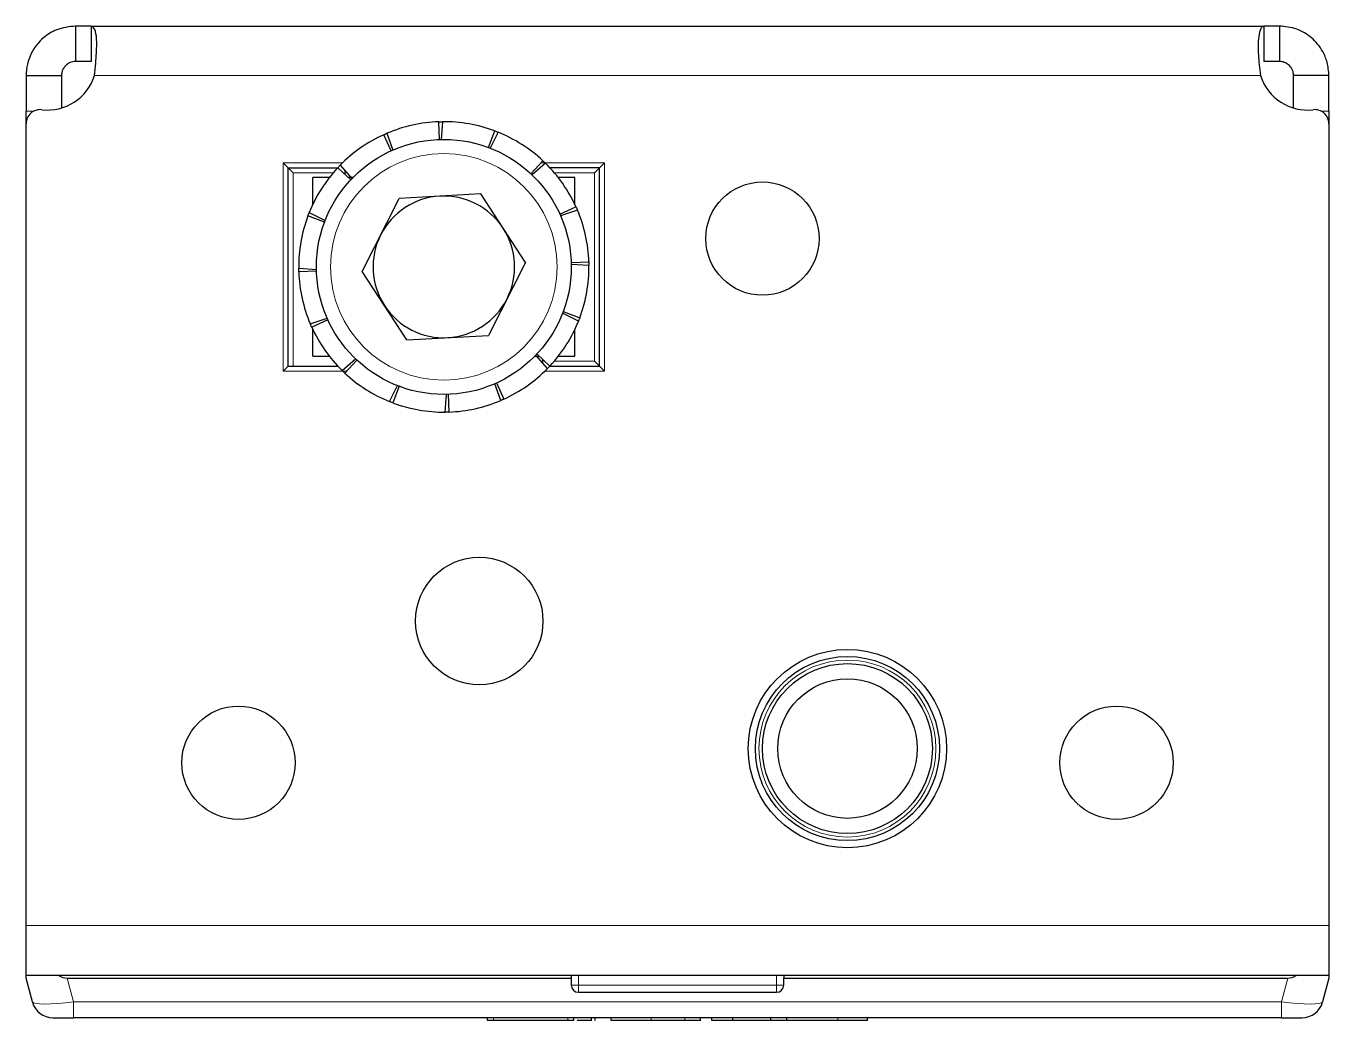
# Model space of a CAD drawing. Header units: millimetres. Extents: x 0 to 4449, y -762 to 572.
# Drawn here: x 1571.4 to 1663.4, y -761.8 to -691.6 of the extents above; entities that cross this region are included whole.
import ezdxf

# ---------------------------------------------------------------- set-up
doc = ezdxf.new("R2010")
doc.units = ezdxf.units.MM

msp = doc.modelspace()

# ---------------------------------------------------------------- linework, layer by layer
at = {"color": 7, "linetype": 'Continuous', "lineweight": 25}
for p, q in [((1574.886, -691.578), (1574.886, -694.078)), ((1575.973, -691.578), (1574.886, -691.578)), ((1575.973, -691.578), (1658.799, -691.578)), ((1575.973, -691.578), (1575.973, -694.078)), ((1658.799, -691.578), (1658.799, -694.078)), ((1659.886, -691.578), (1658.799, -691.578)), ((1659.886, -691.578), (1659.886, -694.078)), ((1575.973, -694.078), (1574.886, -694.078)), ((1659.886, -694.078), (1658.799, -694.078)), ((1571.386, -695.078), (1573.886, -695.078)), ((1571.386, -695.078), (1571.386, -697.581)), ((1573.886, -695.078), (1573.886, -697.361)), ((1663.386, -695.078), (1660.886, -695.078)), ((1660.886, -697.361), (1660.886, -695.078)), ((1663.386, -697.581), (1663.386, -695.078)), ((1571.386, -698.479), (1571.386, -697.581)), ((1663.386, -697.581), (1663.386, -698.479)), ((1571.386, -755.078), (1571.386, -698.479)), ((1596.872, -699.147), (1597.275, -700.334)), ((1600.58, -699.583), (1600.537, -698.334)), ((1600.787, -698.329), (1600.705, -699.58)), ((1604.045, -700.151), (1604.484, -698.98)), ((1604.717, -699.071), (1604.162, -700.196)), ((1663.386, -698.479), (1663.386, -755.078)), ((1597.161, -700.385), (1596.643, -699.247)), ((1589.536, -701.228), (1589.886, -701.578)), ((1589.886, -715.578), (1589.886, -701.578)), ((1589.886, -701.578), (1593.398, -701.578)), ((1589.886, -701.578), (1590.236, -701.928)), ((1594.309, -702.434), (1593.396, -701.581)), ((1593.568, -701.401), (1594.395, -702.343)), ((1593.886, -701.828), (1593.886, -702.039)), ((1607.03, -702.001), (1607.883, -701.088)), ((1608.063, -701.26), (1607.121, -702.088)), ((1611.886, -701.578), (1608.373, -701.578)), ((1611.536, -701.928), (1611.886, -701.578)), ((1611.886, -701.578), (1612.236, -701.228)), ((1611.886, -715.578), (1611.886, -701.578)), ((1591.636, -704.162), (1591.636, -702.278)), ((1592.801, -702.278), (1591.636, -702.278)), ((1594.459, -702.278), (1594.142, -702.278)), ((1610.136, -702.278), (1608.971, -702.278)), ((1610.136, -704.162), (1610.136, -702.278)), ((1595.121, -708.895), (1597.729, -703.744)), ((1603.494, -703.427), (1597.729, -703.744)), ((1606.651, -708.261), (1603.494, -703.427)), ((1609.079, -704.853), (1610.217, -704.336)), ((1610.317, -704.564), (1609.13, -704.968)), ((1592.459, -705.419), (1591.288, -704.98)), ((1591.379, -704.747), (1592.503, -705.302)), ((1606.651, -708.261), (1604.043, -713.412)), ((1609.881, -708.272), (1611.13, -708.229)), ((1611.135, -708.479), (1609.884, -708.397)), ((1590.636, -708.677), (1591.888, -708.759)), ((1591.891, -708.884), (1590.642, -708.927)), ((1598.278, -713.729), (1595.121, -708.895)), ((1610.393, -712.409), (1609.268, -711.855)), ((1609.313, -711.737), (1610.484, -712.176)), ((1591.455, -712.592), (1592.642, -712.189)), ((1592.693, -712.303), (1591.555, -712.821)), ((1591.636, -714.878), (1591.636, -712.994)), ((1610.136, -714.878), (1610.136, -712.994)), ((1598.278, -713.729), (1604.043, -713.412)), ((1608.204, -715.755), (1607.376, -714.813)), ((1607.463, -714.722), (1608.376, -715.575)), ((1589.536, -715.928), (1589.886, -715.578)), ((1589.886, -715.578), (1593.398, -715.578)), ((1591.636, -714.878), (1592.801, -714.878)), ((1593.709, -715.896), (1594.651, -715.069)), ((1594.742, -715.155), (1593.889, -716.068)), ((1607.313, -714.878), (1607.63, -714.878)), ((1607.886, -715.328), (1607.886, -715.117)), ((1608.373, -715.578), (1611.886, -715.578)), ((1608.971, -714.878), (1610.136, -714.878)), ((1611.536, -715.228), (1611.886, -715.578)), ((1611.886, -715.578), (1612.236, -715.928)), ((1597.055, -718.085), (1597.61, -716.961)), ((1597.727, -717.005), (1597.288, -718.176)), ((1600.985, -718.828), (1601.067, -717.576)), ((1601.192, -717.573), (1601.235, -718.822)), ((1604.9, -718.009), (1604.496, -716.822)), ((1604.611, -716.771), (1605.128, -717.909)), ((1571.386, -758.578), (1571.386, -755.078)), ((1663.386, -755.078), (1663.386, -758.578)), ((1571.386, -758.778), (1571.386, -758.578)), ((1571.386, -758.578), (1663.386, -758.578)), ((1571.838, -760.466), (1571.386, -758.778)), ((1574.284, -758.778), (1609.886, -758.778)), ((1609.886, -758.578), (1609.886, -758.778)), ((1609.886, -758.778), (1609.886, -759.278)), ((1624.886, -758.578), (1624.886, -758.778)), ((1624.886, -759.278), (1624.886, -758.778)), ((1624.886, -758.778), (1660.488, -758.778)), ((1663.386, -758.778), (1662.934, -760.466)), ((1663.386, -758.578), (1663.386, -758.778)), ((1610.386, -759.778), (1624.386, -759.778)), ((1573.287, -761.578), (1574.736, -761.578)), ((1660.036, -761.578), (1574.736, -761.578)), ((1603.958, -761.778), (1603.958, -761.578)), ((1610.072, -761.778), (1610.072, -761.578)), ((1611.309, -761.778), (1611.309, -761.578)), ((1611.561, -761.778), (1611.561, -761.578)), ((1612.704, -761.778), (1612.704, -761.578)), ((1619, -761.803), (1619, -761.578)), ((1619.812, -761.778), (1619.812, -761.578)), ((1621.3, -761.778), (1621.3, -761.578)), ((1623.967, -761.778), (1623.967, -761.578)), ((1625.099, -761.778), (1625.099, -761.578)), ((1630.813, -761.778), (1630.813, -761.578)), ((1660.036, -761.578), (1661.485, -761.578)), ((1609.638, -761.778), (1604.393, -761.778)), ((1615.532, -761.778), (1612.704, -761.778)), ((1621.3, -761.778), (1619.812, -761.778)), ((1623.967, -761.778), (1621.3, -761.778)), ((1625.099, -761.778), (1623.967, -761.778)), ((1625.158, -761.778), (1625.099, -761.778))]:
    msp.add_line(p, q, dxfattribs=at)
at = {"color": 8, "linetype": 'Continuous', "lineweight": 18}
for p, q in [((1576.218, -695.078), (1658.554, -695.078)), ((1571.386, -697.581), (1571.945, -697.581)), ((1662.827, -697.581), (1663.386, -697.581)), ((1589.536, -701.228), (1593.742, -701.228)), ((1589.536, -715.928), (1589.536, -701.228)), ((1593.086, -701.928), (1590.236, -701.928)), ((1590.236, -701.928), (1590.236, -715.578)), ((1607.752, -701.228), (1612.236, -701.228)), ((1611.536, -701.928), (1608.686, -701.928)), ((1611.536, -715.228), (1611.536, -701.928)), ((1612.236, -701.228), (1612.236, -715.928)), ((1608.686, -715.228), (1611.536, -715.228)), ((1594.02, -715.928), (1589.536, -715.928)), ((1612.236, -715.928), (1608.03, -715.928)), ((1571.386, -755.078), (1663.386, -755.078)), ((1574.284, -758.778), (1574.736, -760.466)), ((1610.386, -758.578), (1610.386, -759.278)), ((1624.386, -759.278), (1624.386, -758.578)), ((1660.036, -760.466), (1660.488, -758.778)), ((1610.386, -759.278), (1609.886, -759.278)), ((1610.386, -759.278), (1610.386, -759.778)), ((1610.386, -759.278), (1624.386, -759.278)), ((1624.386, -759.278), (1624.886, -759.278)), ((1624.386, -759.278), (1624.386, -759.778)), ((1574.736, -760.466), (1660.036, -760.466)), ((1574.736, -760.466), (1574.736, -761.578)), ((1660.036, -761.578), (1660.036, -760.466)), ((1604.393, -761.778), (1604.393, -761.578)), ((1609.638, -761.778), (1609.638, -761.578)), ((1615.532, -761.778), (1615.532, -761.578)), ((1617.894, -761.778), (1617.894, -761.578)), ((1628.703, -761.778), (1628.703, -761.578))]:
    msp.add_line(p, q, dxfattribs=at)
at = {"color": 7, "linetype": 'Continuous', "lineweight": 25}
for centre, radius in [((1600.886, -708.578), 9), ((1623.386, -706.578), 4), ((1603.386, -733.578), 4.5), ((1629.386, -742.578), 7), ((1629.386, -742.578), 6.5), ((1629.386, -742.578), 6), ((1629.386, -742.578), 4.925), ((1586.386, -743.578), 4), ((1648.386, -743.578), 4)]:
    msp.add_circle(centre, radius, dxfattribs=at)
at = {"color": 8, "linetype": 'Continuous', "lineweight": 18}
for centre, radius in [((1600.886, -708.578), 8), ((1629.386, -742.578), 6.25)]:
    msp.add_circle(centre, radius, dxfattribs=at)
at = {"color": 7, "linetype": 'Continuous', "lineweight": 25}
for centre, radius, start, end in [((1572.886, -694.007), 3.5, 263.62063, 342.17471), ((1661.886, -694.007), 3.5, 197.82529, 276.37937), ((1572.386, -698.479), 1, 83.62063, 180), ((1662.386, -698.479), 1, 360, 96.37937), ((1600.886, -708.578), 10.25, 91.95052, 113.05461), ((1600.886, -708.578), 10.25, 69.45052, 90.55461), ((1600.886, -708.578), 10.25, 46.95052, 68.05461), ((1600.886, -708.578), 10.25, 114.45052, 135.55461), ((1600.886, -708.578), 10.25, 136.95052, 158.05461), ((1600.886, -708.578), 10.25, 24.45052, 45.55461), ((1600.886, -708.578), 5, 93.14553, 153.14553), ((1600.886, -708.578), 5, 33.14553, 93.14553), ((1600.886, -708.578), 10.25, 1.95052, 23.05461), ((1600.886, -708.578), 10.25, 159.45052, 180.55461), ((1600.886, -708.578), 5, 153.14553, 213.14553), ((1600.886, -708.578), 5, 333.14553, 33.14553), ((1600.886, -708.578), 10.25, 181.95052, 203.05461), ((1600.886, -708.578), 10.25, 339.45052, 0.55461), ((1600.886, -708.578), 5, 273.14553, 333.14553), ((1600.886, -708.578), 5, 213.14553, 273.14553), ((1600.886, -708.578), 10.25, 204.45052, 225.55461), ((1600.886, -708.578), 10.25, 316.95052, 338.05461), ((1600.886, -708.578), 10.25, 294.45052, 315.55461), ((1600.886, -708.578), 10.25, 226.95052, 248.05461), ((1600.886, -708.578), 10.25, 249.45052, 270.55461), ((1600.886, -708.578), 10.25, 271.95052, 293.05461), ((1610.386, -759.278), 0.5, 180, 270), ((1624.386, -759.278), 0.5, 270, 0), ((1573.287, -760.078), 1.5, 195, 270), ((1661.485, -760.078), 1.5, 270, 345)]:
    msp.add_arc(centre, radius, start, end, dxfattribs=at)
for centre, major_axis, start_param, end_param in [((1571.386, -747.187), (3.099, -11.565), 6.030113, 6.216148), ((1663.386, -747.187), (-3.099, -11.565), 0.067037, 0.253072)]:
    msp.add_ellipse(centre, major_axis=major_axis, ratio=0.250563, start_param=start_param, end_param=end_param, dxfattribs=at)
at = {"color": 8, "linetype": 'Continuous', "lineweight": 18}
for centre, major_axis, start_param, end_param in [((1574.84, -760.078), (3.003, 0.382), 3.158333, 4.662092), ((1659.932, -760.078), (3.003, -0.382), 4.762686, 6.266445)]:
    msp.add_ellipse(centre, major_axis=major_axis, ratio=0.123038, start_param=start_param, end_param=end_param, dxfattribs=at)
at = {"color": 7, "linetype": 'Continuous', "lineweight": 25}
for points, knots in [([(1574.886, -691.578), (1574.43, -691.629), (1573.625, -691.718), (1572.714, -692.288), (1572.123, -692.887), (1571.723, -693.519), (1571.442, -694.264), (1571.405, -694.802), (1571.386, -695.078)], [0, 0, 0, 0, 0.254149, 0.448213, 0.574908, 0.708872, 0.850468, 1, 1, 1, 1]), ([(1576.218, -695.078), (1576.248, -694.784), (1576.305, -694.231), (1576.373, -693.33), (1576.396, -692.447), (1576.258, -691.722), (1576.07, -691.627), (1575.973, -691.578)], [0, 0, 0, 0, 0.16069, 0.3013121, 0.5219513, 0.7535732, 1, 1, 1, 1]), ([(1658.799, -691.578), (1658.746, -691.595), (1658.646, -691.626), (1658.499, -691.91), (1658.398, -692.372), (1658.382, -693), (1658.401, -693.616), (1658.456, -694.321), (1658.521, -694.822), (1658.554, -695.078)], [0, 0, 0, 0, 0.144067, 0.271276, 0.474907, 0.597997, 0.726338, 0.860245, 1, 1, 1, 1]), ([(1663.386, -695.078), (1663.361, -694.762), (1663.315, -694.172), (1662.915, -693.226), (1662.203, -692.36), (1661.105, -691.702), (1660.3, -691.62), (1659.886, -691.578)], [0, 0, 0, 0, 0.1708405, 0.3192172, 0.5481031, 0.7678223, 1, 1, 1, 1]), ([(1574.886, -694.078), (1574.759, -694.091), (1574.546, -694.112), (1574.277, -694.271), (1574.099, -694.449), (1573.982, -694.632), (1573.901, -694.848), (1573.891, -695), (1573.886, -695.078)], [0, 0, 0, 0, 0.296302, 0.497469, 0.615497, 0.73607, 0.863114, 1, 1, 1, 1]), ([(1660.886, -695.078), (1660.879, -694.988), (1660.866, -694.82), (1660.773, -694.6), (1660.657, -694.433), (1660.527, -694.304), (1660.387, -694.207), (1660.163, -694.101), (1660, -694.088), (1659.886, -694.078)], [0, 0, 0, 0, 0.1543587, 0.2872828, 0.4004353, 0.4965437, 0.6043139, 0.7231511, 1, 1, 1, 1]), ([(1596.643, -699.247), (1596.681, -699.23), (1596.738, -699.205), (1596.815, -699.171), (1596.853, -699.155), (1596.872, -699.147)], [0, 0, 0, 0, 0.499981, 0.749988, 1, 1, 1, 1]), ([(1600.537, -698.334), (1600.579, -698.333), (1600.641, -698.331), (1600.724, -698.329), (1600.766, -698.329), (1600.787, -698.329)], [0, 0, 0, 0, 0.4999808, 0.7499881, 1, 1, 1, 1]), ([(1604.484, -698.98), (1604.523, -698.995), (1604.581, -699.017), (1604.659, -699.048), (1604.697, -699.063), (1604.717, -699.071)], [0, 0, 0, 0, 0.499981, 0.749988, 1, 1, 1, 1]), ([(1593.396, -701.581), (1593.424, -701.551), (1593.467, -701.505), (1593.525, -701.445), (1593.554, -701.416), (1593.568, -701.401)], [0, 0, 0, 0, 0.4999808, 0.7499881, 1, 1, 1, 1]), ([(1607.883, -701.088), (1607.913, -701.116), (1607.959, -701.159), (1608.019, -701.217), (1608.048, -701.246), (1608.063, -701.26)], [0, 0, 0, 0, 0.499981, 0.749988, 1, 1, 1, 1]), ([(1610.217, -704.336), (1610.234, -704.374), (1610.259, -704.43), (1610.293, -704.507), (1610.309, -704.545), (1610.317, -704.564)], [0, 0, 0, 0, 0.499981, 0.749988, 1, 1, 1, 1]), ([(1591.288, -704.98), (1591.303, -704.941), (1591.325, -704.883), (1591.355, -704.805), (1591.371, -704.767), (1591.379, -704.747)], [0, 0, 0, 0, 0.499981, 0.749988, 1, 1, 1, 1]), ([(1611.13, -708.229), (1611.131, -708.271), (1611.133, -708.333), (1611.135, -708.416), (1611.135, -708.458), (1611.135, -708.479)], [0, 0, 0, 0, 0.499981, 0.749988, 1, 1, 1, 1]), ([(1590.642, -708.927), (1590.641, -708.885), (1590.639, -708.823), (1590.637, -708.74), (1590.637, -708.698), (1590.636, -708.677)], [0, 0, 0, 0, 0.499981, 0.749988, 1, 1, 1, 1]), ([(1591.555, -712.821), (1591.538, -712.783), (1591.512, -712.726), (1591.479, -712.649), (1591.463, -712.611), (1591.455, -712.592)], [0, 0, 0, 0, 0.499981, 0.749988, 1, 1, 1, 1]), ([(1610.484, -712.176), (1610.469, -712.215), (1610.447, -712.273), (1610.416, -712.351), (1610.401, -712.389), (1610.393, -712.409)], [0, 0, 0, 0, 0.499981, 0.749988, 1, 1, 1, 1]), ([(1608.376, -715.575), (1608.348, -715.605), (1608.305, -715.651), (1608.247, -715.711), (1608.218, -715.741), (1608.204, -715.755)], [0, 0, 0, 0, 0.499981, 0.749988, 1, 1, 1, 1]), ([(1593.889, -716.068), (1593.859, -716.04), (1593.813, -715.997), (1593.753, -715.939), (1593.723, -715.91), (1593.709, -715.896)], [0, 0, 0, 0, 0.499981, 0.749988, 1, 1, 1, 1]), ([(1597.288, -718.176), (1597.249, -718.161), (1597.191, -718.139), (1597.113, -718.109), (1597.075, -718.093), (1597.055, -718.085)], [0, 0, 0, 0, 0.4999808, 0.7499881, 1, 1, 1, 1]), ([(1605.128, -717.909), (1605.091, -717.926), (1605.034, -717.952), (1604.957, -717.985), (1604.919, -718.001), (1604.9, -718.009)], [0, 0, 0, 0, 0.499981, 0.749988, 1, 1, 1, 1]), ([(1601.235, -718.822), (1601.193, -718.823), (1601.131, -718.825), (1601.048, -718.827), (1601.006, -718.827), (1600.985, -718.828)], [0, 0, 0, 0, 0.499981, 0.749988, 1, 1, 1, 1]), ([(1604.393, -761.778), (1604.328, -761.778), (1604.201, -761.778), (1604.06, -761.778), (1603.974, -761.778), (1603.964, -761.778), (1603.958, -761.778)], [0, 0, 0, 0, 0.281303, 0.555629, 0.773878, 1, 1, 1, 1]), ([(1610.072, -761.778), (1610.063, -761.778), (1610.047, -761.778), (1609.931, -761.778), (1609.789, -761.778), (1609.689, -761.778), (1609.638, -761.778)], [0, 0, 0, 0, 0.285248, 0.560563, 0.777151, 1, 1, 1, 1]), ([(1611.309, -761.778), (1611.257, -761.778), (1611.147, -761.778), (1610.847, -761.778), (1610.563, -761.778), (1610.358, -761.778), (1610.293, -761.778)], [0, 0, 0, 0, 0.255277, 0.538303, 0.854078, 1, 1, 1, 1]), ([(1611.132, -761.778), (1611.018, -761.778), (1610.774, -761.778), (1610.47, -761.778), (1610.294, -761.778), (1610.293, -761.778)], [0, 0, 0, 0, 0.466249, 0.997338, 1, 1, 1, 1]), ([(1617.894, -761.778), (1617.735, -761.778), (1617.376, -761.778), (1616.577, -761.778), (1615.944, -761.778), (1615.532, -761.778)], [0, 0, 0, 0, 0.216742, 0.489643, 1, 1, 1, 1]), ([(1618.983, -761.778), (1618.988, -761.778), (1619.016, -761.778), (1618.859, -761.778), (1618.491, -761.778), (1618.104, -761.778), (1617.894, -761.778)], [0, 0, 0, 0, 0.0616147, 0.3330353, 0.6373994, 1, 1, 1, 1]), ([(1628.703, -761.778), (1628.202, -761.778), (1627.267, -761.778), (1626.074, -761.778), (1625.349, -761.778), (1625.168, -761.778), (1625.158, -761.778)], [0, 0, 0, 0, 0.381983, 0.713352, 0.984017, 1, 1, 1, 1]), ([(1630.813, -761.778), (1630.444, -761.778), (1629.755, -761.778), (1629.036, -761.778), (1628.703, -761.778)], [0, 0, 0, 0, 0.5368, 1, 1, 1, 1])]:
    msp.add_open_spline(points, degree=3, knots=knots, dxfattribs=at)

doc.saveas('drawing.dxf')
